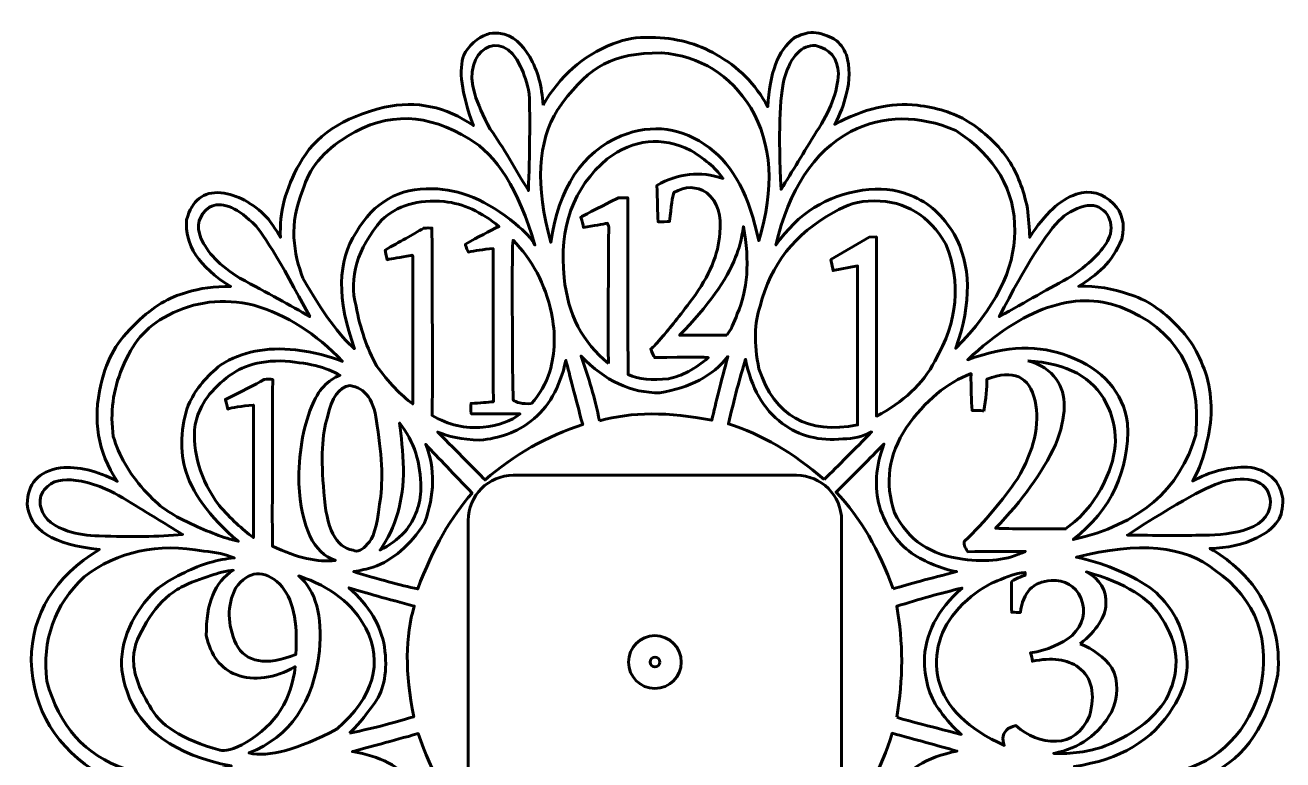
# Model space of a CAD drawing. Header units: millimetres. Extents: x -101 to 243, y -140 to 147.
# Drawn here: x -101.1 to 94.3, y 32.8 to 146.9 of the extents above; entities that cross this region are included whole.
import ezdxf

# ---------------------------------------------------------------- set-up
doc = ezdxf.new("R2010")
doc.units = ezdxf.units.MM
doc.linetypes.add('K5LT32768', pattern=[0])
doc.linetypes.add('K5LT_BASIC', pattern=[0])
doc.layers.add('layer 1', color=7, linetype='Continuous')

# ---------------------------------------------------------------- blocks, each defined once
blk = doc.blocks.new('U1')
at = {"layer": 'layer 1', "color": 5, "linetype": 'K5LT_BASIC', "lineweight": 60, "true_color": 0x0000ff}
for p, q in [((18.72, 76.98), (-25.28, 76.98)), ((-32.28, 69.98), (-32.28, 25.98)), ((25.72, 25.98), (25.72, 69.98)), ((-25.28, 18.98), (18.72, 18.98))]:
    blk.add_line(p, q, dxfattribs=at)
for radius in [4.1, 0.75]:
    blk.add_circle((-3.28, 47.98), radius, dxfattribs=at)
for centre, start, end in [((-25.28, 69.98), 90, 180), ((18.72, 69.98), 0, 90), ((-25.28, 25.98), 180, 270), ((18.72, 25.98), 270, 0)]:
    blk.add_arc(centre, 7, start, end, dxfattribs=at)

msp = doc.modelspace()

# ---------------------------------------------------------------- linework, layer by layer
at = {"layer": 'layer 1', "color": 5, "linetype": 'K5LT32768', "lineweight": 60, "true_color": 0x0000ff}
for points, knots in [([(-28.86, 130.73), (-26.84, 127.93), (-24.9, 124.45), (-22.94, 121.21), (-22.74, 126.85), (-22.66, 132.16), (-22.81, 136.25), (-23.16, 137.93), (-23.61, 139.34), (-24.14, 140.49), (-27.11, 146.89), (-33.4, 142.97), (-31.28, 136.21), (-30.8, 134.68), (-29.99, 132.85), (-28.86, 130.73)], [0, 0, 0, 0, 0.166667, 0.166667, 0.166667, 0.333333, 0.333333, 0.333333, 0.5, 0.5, 0.5, 0.666667, 0.666667, 0.666667, 1, 1, 1, 1]), ([(-81.8, -22.05), (-84.04, -22.44), (-86.06, -22.06), (-87.86, -20.94), (-89.8, -19.3), (-90.76, -17.59), (-90.75, -15.82), (-90.56, -13.28), (-89.46, -11.49), (-87.46, -10.43), (-85.64, -9.24), (-83.4, -8.84), (-80.74, -9.23), (-79, -9.41), (-77.12, -9.52), (-75.07, -9.58), (-79.17, -8.33), (-82.34, -6.35), (-84.59, -3.62), (-87.06, -1.3), (-88.74, 2.19), (-89.62, 6.83), (-89.81, 9.91), (-89.57, 12.8), (-88.9, 15.51), (-88.2, 17.4), (-87.43, 18.95), (-86.59, 20.14), (-87.89, 19.44), (-89.1, 18.91), (-90.21, 18.56), (-91.76, 18.08), (-94.11, 17.86), (-95.75, 18.01), (-97.33, 18.17), (-98.55, 18.79), (-99.43, 19.88), (-100.86, 21.86), (-101.13, 23.78), (-100.23, 25.64), (-99.42, 27.26), (-97.91, 28.49), (-95.69, 29.31), (-93.95, 30.07), (-91.86, 30.46), (-89.42, 30.49), (-96.3, 34.64), (-99.89, 40.54), (-100.19, 48.21), (-100.14, 55.45), (-96.61, 61.2), (-89.59, 65.47), (-96.73, 66.15), (-100.47, 68.5), (-100.81, 72.51), (-100.79, 75.66), (-99.07, 77.55), (-95.65, 78.16), (-92.91, 78.41), (-89.98, 77.71), (-86.83, 76.07), (-89.83, 80.58), (-90.67, 85.58), (-89.36, 91.06), (-88.31, 95.43), (-86.97, 97.63), (-83.76, 100.74), (-81.28, 103.15), (-78.72, 104.69), (-76.04, 105.38), (-73.96, 106.03), (-71.68, 106.35), (-69.19, 106.31), (-74.12, 109.35), (-76.41, 112.81), (-76.04, 116.68), (-75.23, 119.69), (-73.45, 121.09), (-70.7, 120.86), (-68.17, 120.57), (-65.8, 119.3), (-63.58, 117.04), (-62.96, 116.34), (-62.26, 115.31), (-61.46, 113.92), (-61.65, 117.77), (-60.66, 121.57), (-58.5, 125.31), (-56.2, 129.67), (-51.79, 132.61), (-45.29, 134.15), (-40.33, 135.21), (-35.74, 134.26), (-31.49, 131.3), (-33.34, 136.39), (-33.83, 140.03), (-32.96, 142.24), (-32.44, 143.54), (-30.72, 145.03), (-29.41, 145.46), (-28.82, 145.65), (-28.2, 145.71), (-27.56, 145.63), (-25.21, 145.36), (-23.87, 143.89), (-22.73, 141.95), (-21.52, 139.92), (-20.83, 137.43), (-20.64, 134.48)], [0, 0, 0, 0, 0.027027, 0.027027, 0.027027, 0.054054, 0.054054, 0.054054, 0.081081, 0.081081, 0.081081, 0.108108, 0.108108, 0.108108, 0.135135, 0.135135, 0.135135, 0.162162, 0.162162, 0.162162, 0.189189, 0.189189, 0.189189, 0.216216, 0.216216, 0.216216, 0.243243, 0.243243, 0.243243, 0.27027, 0.27027, 0.27027, 0.297297, 0.297297, 0.297297, 0.324324, 0.324324, 0.324324, 0.351351, 0.351351, 0.351351, 0.378378, 0.378378, 0.378378, 0.405405, 0.405405, 0.405405, 0.432432, 0.432432, 0.432432, 0.459459, 0.459459, 0.459459, 0.486486, 0.486486, 0.486486, 0.513514, 0.513514, 0.513514, 0.540541, 0.540541, 0.540541, 0.567568, 0.567568, 0.567568, 0.594595, 0.594595, 0.594595, 0.621622, 0.621622, 0.621622, 0.648649, 0.648649, 0.648649, 0.675676, 0.675676, 0.675676, 0.702703, 0.702703, 0.702703, 0.72973, 0.72973, 0.72973, 0.756757, 0.756757, 0.756757, 0.783784, 0.783784, 0.783784, 0.810811, 0.810811, 0.810811, 0.837838, 0.837838, 0.837838, 0.864865, 0.864865, 0.864865, 0.891892, 0.891892, 0.891892, 0.918919, 0.918919, 0.918919, 0.945946, 0.945946, 0.945946, 1, 1, 1, 1]), ([(-20.64, 134.48), (-18.12, 138.97), (-14.51, 142.13), (-9.82, 143.97), (-7.6, 144.84), (-6.31, 145), (-3.92, 144.98), (-0.04, 144.95), (3.35, 144.06), (6.24, 142.31), (9.67, 140.46), (12.34, 137.76), (14.26, 134.21), (14.51, 139.43), (15.87, 142.99), (18.35, 144.9), (18.92, 145.2), (19.46, 145.43), (20, 145.57), (21.34, 145.92), (22.22, 145.72), (23.49, 145.23), (24, 145.03), (24.48, 144.81), (24.74, 144.63), (25.43, 144.14), (26.01, 143.36), (26.47, 142.27), (27.05, 140.39), (27.04, 138.33), (26.45, 136.11), (26.09, 134.64), (25.5, 133.1), (24.67, 131.47), (29.12, 133.93), (33.38, 134.92), (37.44, 134.45), (40.46, 134.12), (43.1, 133.28), (45.35, 131.95), (47.54, 130.65), (50.35, 128.03), (51.73, 125.87), (53.01, 123.88), (53.97, 121.41), (54.61, 118.44), (54.78, 116.84), (54.9, 115.34), (54.96, 113.95), (57.3, 117.61), (59.71, 119.83), (62.17, 120.62), (64.41, 121.35), (66.33, 120.86), (67.96, 119.15), (69.36, 117.81), (69.79, 115.98), (69.25, 113.68), (68.48, 111.83), (67.54, 110.38), (66.45, 109.32), (65.23, 108.15), (63.94, 107.15), (62.58, 106.34), (65.31, 106.39), (67.88, 105.99), (70.28, 105.13), (73.03, 104.34), (75.63, 102.62), (78.06, 99.97), (79.92, 98.2), (81.39, 95.65), (82.47, 92.32), (83.38, 88.81), (83.36, 85.34), (82.43, 81.9), (82.04, 79.95), (81.33, 78.02), (80.29, 76.11), (82.99, 77.54), (85.64, 78.25), (88.23, 78.24), (89.77, 78.25), (91.07, 77.85), (92.15, 77.03), (93.25, 76.32), (93.95, 75.09), (94.26, 73.36), (94.28, 71.79), (94.04, 70.65), (93.55, 69.96), (92.66, 68.74), (91.56, 67.85), (90.25, 67.29), (88.09, 66.2), (85.66, 65.65), (82.95, 65.64), (85.89, 63.94), (88.34, 61.73), (90.3, 59.01), (92.84, 55.03), (93.91, 50.72), (93.5, 46.06), (92.01, 38.43), (88.51, 33.25), (83, 30.52), (89.22, 30.37), (92.84, 28.53), (93.86, 25), (94.15, 23.67), (94.15, 22.47), (93.85, 21.43), (93.16, 18.99), (91.74, 18.51), (89.45, 18.05), (88.03, 17.76), (86.78, 17.77), (85.67, 18.06), (83.82, 18.54), (81.97, 19.27), (80.12, 20.25), (82.98, 15.28), (83.85, 10.07), (82.75, 4.63), (81.3, 0.3), (79.17, -3.11), (76.34, -5.61), (74.32, -7.34), (71.57, -8.68), (68.11, -9.61), (72.25, -8.93), (75.48, -8.8), (77.81, -9.22), (79.75, -9.58), (82.32, -11.05), (83.43, -12.72), (84.19, -13.88), (84.45, -15.32), (84.2, -17.04), (83.99, -18.64), (83.08, -19.93), (81.48, -20.93), (79.96, -21.94), (77.96, -22.3), (75.5, -22), (79.09, -24.87), (80.95, -27.99), (81.06, -31.34), (80.64, -34.16), (79.59, -36.16), (77.9, -37.35), (75.9, -38.17), (74.1, -38.29), (72.52, -37.71), (70.94, -36.71), (69.88, -35.88), (69.31, -35.22), (70.52, -41.41), (70.82, -45.52), (70.2, -47.54), (69.87, -50.59), (68.58, -52.52), (66.35, -53.35), (63.64, -54.05), (61.42, -53.37), (59.72, -51.31), (60.23, -56.03), (60.2, -60.08), (59.63, -63.46), (58.71, -66.03), (56.99, -67.31), (54.47, -67.28), (52.13, -67.04), (50.55, -65.64), (49.75, -63.1), (48.92, -63.98), (48.16, -64.7), (47.45, -65.27), (45.59, -66.77), (44.84, -66.97), (42.59, -66.73), (42.17, -66.69), (41.77, -66.63), (41.41, -66.56), (39.79, -66.25), (38.18, -65.2), (36.94, -64.11), (36.34, -63.59), (35.75, -62.96), (35.15, -62.21), (37.47, -70.57), (38.61, -76.54), (38.57, -80.14), (38.73, -86.23), (37.37, -91.49), (34.47, -95.89), (33.59, -97.08), (32.63, -97.98), (31.57, -98.59), (29.68, -99.68), (28.03, -99.83), (26.12, -98.72), (25.46, -98.33), (24.91, -97.82), (24.46, -97.19), (23.44, -95.73), (23.53, -94.92), (23.89, -93.23), (24.17, -91.93), (24.64, -90.93), (25.3, -90.24), (23.09, -90.19), (21.39, -89.41), (20.18, -87.88), (18.16, -90.97), (15.16, -92.04), (11.17, -91.08), (13.75, -94.34), (14.49, -97.53), (13.41, -100.68), (12.58, -103.09), (11.9, -103.93), (9.47, -104.6), (6.08, -105.54), (2.98, -104.42), (0.18, -101.23), (0.89, -106), (3.03, -111.29), (6.59, -117.08), (8.65, -120.99), (9.03, -124.52), (7.74, -127.67)], [0, 0, 0, 0, 0.012821, 0.012821, 0.012821, 0.025641, 0.025641, 0.025641, 0.038462, 0.038462, 0.038462, 0.051282, 0.051282, 0.051282, 0.064103, 0.064103, 0.064103, 0.076923, 0.076923, 0.076923, 0.089744, 0.089744, 0.089744, 0.102564, 0.102564, 0.102564, 0.115385, 0.115385, 0.115385, 0.128205, 0.128205, 0.128205, 0.141026, 0.141026, 0.141026, 0.153846, 0.153846, 0.153846, 0.166667, 0.166667, 0.166667, 0.179487, 0.179487, 0.179487, 0.192308, 0.192308, 0.192308, 0.205128, 0.205128, 0.205128, 0.217949, 0.217949, 0.217949, 0.230769, 0.230769, 0.230769, 0.24359, 0.24359, 0.24359, 0.25641, 0.25641, 0.25641, 0.269231, 0.269231, 0.269231, 0.282051, 0.282051, 0.282051, 0.294872, 0.294872, 0.294872, 0.307692, 0.307692, 0.307692, 0.320513, 0.320513, 0.320513, 0.333333, 0.333333, 0.333333, 0.346154, 0.346154, 0.346154, 0.358974, 0.358974, 0.358974, 0.371795, 0.371795, 0.371795, 0.384615, 0.384615, 0.384615, 0.397436, 0.397436, 0.397436, 0.410256, 0.410256, 0.410256, 0.423077, 0.423077, 0.423077, 0.435897, 0.435897, 0.435897, 0.448718, 0.448718, 0.448718, 0.461538, 0.461538, 0.461538, 0.474359, 0.474359, 0.474359, 0.487179, 0.487179, 0.487179, 0.5, 0.5, 0.5, 0.512821, 0.512821, 0.512821, 0.525641, 0.525641, 0.525641, 0.538462, 0.538462, 0.538462, 0.551282, 0.551282, 0.551282, 0.564103, 0.564103, 0.564103, 0.576923, 0.576923, 0.576923, 0.589744, 0.589744, 0.589744, 0.602564, 0.602564, 0.602564, 0.615385, 0.615385, 0.615385, 0.628205, 0.628205, 0.628205, 0.641026, 0.641026, 0.641026, 0.653846, 0.653846, 0.653846, 0.666667, 0.666667, 0.666667, 0.679487, 0.679487, 0.679487, 0.692308, 0.692308, 0.692308, 0.705128, 0.705128, 0.705128, 0.717949, 0.717949, 0.717949, 0.730769, 0.730769, 0.730769, 0.74359, 0.74359, 0.74359, 0.75641, 0.75641, 0.75641, 0.769231, 0.769231, 0.769231, 0.782051, 0.782051, 0.782051, 0.794872, 0.794872, 0.794872, 0.807692, 0.807692, 0.807692, 0.820513, 0.820513, 0.820513, 0.833333, 0.833333, 0.833333, 0.846154, 0.846154, 0.846154, 0.858974, 0.858974, 0.858974, 0.871795, 0.871795, 0.871795, 0.884615, 0.884615, 0.884615, 0.897436, 0.897436, 0.897436, 0.910256, 0.910256, 0.910256, 0.923077, 0.923077, 0.923077, 0.935897, 0.935897, 0.935897, 0.948718, 0.948718, 0.948718, 0.961538, 0.961538, 0.961538, 0.974359, 0.974359, 0.974359, 1, 1, 1, 1]), ([(21.83, 130.37), (19.88, 127.16), (18.04, 124.16), (16.31, 121.38), (15.89, 129.95), (16.07, 135.73), (16.85, 138.73), (17.93, 142.17), (19.53, 143.83), (21.66, 143.72), (23.94, 143.24), (25.13, 141.78), (25.22, 139.36), (25.1, 136.54), (23.97, 133.54), (21.83, 130.37)], [0, 0, 0, 0, 0.166667, 0.166667, 0.166667, 0.333333, 0.333333, 0.333333, 0.5, 0.5, 0.5, 0.666667, 0.666667, 0.666667, 1, 1, 1, 1]), ([(-8.52, 129.7), (-14.58, 127.16), (-18.23, 121.64), (-19.47, 113.14), (-21.87, 121.98), (-21.51, 128.85), (-18.4, 133.74), (-18.17, 134.1), (-17.93, 134.45), (-17.67, 134.79), (-13.2, 140.66), (-10.03, 142.48), (-2.29, 142.61), (3.83, 142.05), (8.46, 139.2), (11.6, 134.06), (14.94, 128.44), (15.35, 121.56), (12.84, 113.41), (11.46, 120.27), (8.91, 125.08), (5.19, 127.83), (0.97, 131.01), (-3.6, 131.63), (-8.52, 129.7)], [0, 0, 0, 0, 0.111111, 0.111111, 0.111111, 0.222222, 0.222222, 0.222222, 0.333333, 0.333333, 0.333333, 0.444444, 0.444444, 0.444444, 0.555556, 0.555556, 0.555556, 0.666667, 0.666667, 0.666667, 0.777778, 0.777778, 0.777778, 1, 1, 1, 1]), ([(-57.97, 107.59), (-54.92, 102.27), (-52.25, 98.62), (-49.96, 96.64), (-52.72, 104.29), (-52.63, 110.31), (-49.69, 114.71), (-46.97, 119.4), (-43.03, 121.66), (-37.85, 121.48), (-33.64, 121.47), (-29.34, 119.66), (-24.94, 116.05), (-23.48, 114.82), (-22.48, 113.73), (-21.92, 112.75), (-24.5, 121.35), (-27.91, 126.84), (-32.15, 129.22), (-38.55, 133.15), (-44.72, 133.56), (-51.06, 129.64), (-54.79, 127.34), (-57.09, 124.56), (-57.97, 121.3), (-60.25, 116.07), (-59.4, 111.34), (-57.97, 107.59)], [0, 0, 0, 0, 0.1, 0.1, 0.1, 0.2, 0.2, 0.2, 0.3, 0.3, 0.3, 0.4, 0.4, 0.4, 0.5, 0.5, 0.5, 0.6, 0.6, 0.6, 0.7, 0.7, 0.7, 0.8, 0.8, 0.8, 1, 1, 1, 1]), ([(28.97, 121.25), (23.45, 120.49), (18.96, 117.65), (15.51, 112.74), (17.51, 121.36), (21.4, 127.24), (27.17, 130.37), (32.25, 132.92), (37.68, 132.98), (43.46, 130.54), (49.65, 126.48), (52.71, 121.25), (52.63, 114.88), (52.61, 108.92), (49.56, 102.87), (43.46, 96.72), (45.96, 103.79), (45.87, 109.7), (43.2, 114.43), (41.53, 117.31), (39.29, 119.32), (36.48, 120.45), (33.88, 121.5), (31.7, 121.63), (28.97, 121.25)], [0, 0, 0, 0, 0.111111, 0.111111, 0.111111, 0.222222, 0.222222, 0.222222, 0.333333, 0.333333, 0.333333, 0.444444, 0.444444, 0.444444, 0.555556, 0.555556, 0.555556, 0.666667, 0.666667, 0.666667, 0.777778, 0.777778, 0.777778, 1, 1, 1, 1]), ([(-10.48, 94.37), (-14.53, 97.58), (-16.83, 102.02), (-17.38, 107.68), (-18.22, 115.48), (-15.99, 121.62), (-10.7, 126.11), (-6.56, 129.21), (-2.23, 129.66), (2.29, 127.44), (4.77, 125.89), (6.43, 124.44), (7.28, 123.08), (3.76, 124.26), (0.35, 123.9), (-2.96, 122.01), (-2.91, 119.76), (-2.85, 117.87), (-2.78, 116.36), (-2.1, 116.34), (-1.5, 116.36), (-1, 116.4), (-0.77, 118.79), (-0.55, 120.29), (-0.33, 120.9), (1.46, 121.92), (3.16, 121.91), (4.79, 120.85), (6.46, 119.42), (7.13, 117.33), (6.79, 114.58), (6.61, 111.35), (5.19, 107.94), (2.52, 104.34), (0.51, 101.67), (-1.02, 99.75), (-2.07, 98.6), (-2.91, 97.51), (-3.54, 96.85), (-3.94, 96.6), (-3.68, 96), (-3.47, 95.55), (-3.31, 95.26), (2, 95.36), (4.78, 95.36), (5.01, 95.26), (2.95, 93.48), (0.89, 92.38), (-1.18, 91.97), (-3.71, 91.7), (-5.8, 91.92), (-7.45, 92.64), (-7.49, 105.78), (-7.51, 114.93), (-7.5, 120.1), (-8.3, 120.1), (-8.77, 120.1), (-8.92, 120.1), (-12.64, 118.22), (-14.6, 117.21), (-14.8, 117.07), (-14.55, 116.43), (-14.41, 115.89), (-14.4, 115.47), (-12.71, 115.76), (-11.46, 115.98), (-10.66, 116.14), (-10.53, 115.79), (-10.46, 115.62), (-10.46, 115.62), (-10.56, 102.73), (-10.57, 95.65), (-10.48, 94.37)], [0, 0, 0, 0, 0.04, 0.04, 0.04, 0.08, 0.08, 0.08, 0.12, 0.12, 0.12, 0.16, 0.16, 0.16, 0.2, 0.2, 0.2, 0.24, 0.24, 0.24, 0.28, 0.28, 0.28, 0.32, 0.32, 0.32, 0.36, 0.36, 0.36, 0.4, 0.4, 0.4, 0.44, 0.44, 0.44, 0.48, 0.48, 0.48, 0.52, 0.52, 0.52, 0.56, 0.56, 0.56, 0.6, 0.6, 0.6, 0.64, 0.64, 0.64, 0.68, 0.68, 0.68, 0.72, 0.72, 0.72, 0.76, 0.76, 0.76, 0.8, 0.8, 0.8, 0.84, 0.84, 0.84, 0.88, 0.88, 0.88, 0.92, 0.92, 0.92, 1, 1, 1, 1]), ([(-67.76, 107.59), (-63.47, 105.3), (-59.85, 103.31), (-56.9, 101.63), (-61.61, 110.42), (-64.58, 115.29), (-65.8, 116.23), (-68.48, 118.75), (-70.71, 119.55), (-72.48, 118.63), (-74.17, 117.38), (-74.62, 115.78), (-73.81, 113.82), (-72.89, 111.63), (-70.88, 109.55), (-67.76, 107.59)], [0, 0, 0, 0, 0.166667, 0.166667, 0.166667, 0.333333, 0.333333, 0.333333, 0.5, 0.5, 0.5, 0.666667, 0.666667, 0.666667, 1, 1, 1, 1]), ([(-46.52, 93.98), (-44.65, 91.4), (-42.78, 89.43), (-40.91, 88.07), (-40.91, 98.03), (-40.91, 105.6), (-40.91, 110.76), (-40.87, 111.1), (-40.98, 111.22), (-41.22, 111.12), (-42.91, 110.83), (-44.13, 110.61), (-44.87, 110.47), (-45.06, 111.14), (-45.16, 111.63), (-45.18, 111.97), (-42.94, 113.24), (-40.95, 114.38), (-39.19, 115.37), (-38.71, 115.4), (-38.28, 115.4), (-37.93, 115.37), (-37.83, 98.47), (-37.83, 88.78), (-37.9, 86.28), (-35.36, 84.78), (-32.72, 84.17), (-29.98, 84.46), (-27.53, 84.72), (-25.62, 85.41), (-24.24, 86.51), (-28.75, 86.54), (-31.27, 86.56), (-31.81, 86.55), (-31.91, 87.23), (-31.92, 87.77), (-31.85, 88.15), (-30.43, 88.22), (-29.27, 88.31), (-28.38, 88.42), (-28.42, 102.01), (-28.43, 109.93), (-28.42, 112.19), (-29.97, 112.05), (-31.25, 111.87), (-32.25, 111.65), (-32.61, 112.35), (-32.75, 112.77), (-32.7, 112.9), (-30.74, 114), (-29.01, 114.9), (-27.51, 115.62), (-30.23, 117.89), (-33.06, 119.18), (-36.01, 119.49), (-40.11, 119.86), (-43.35, 118.89), (-45.76, 116.59), (-49.55, 112.15), (-50.87, 107.7), (-49.72, 103.24), (-49.08, 99.77), (-48.01, 96.69), (-46.52, 93.98)], [0, 0, 0, 0, 0.045455, 0.045455, 0.045455, 0.090909, 0.090909, 0.090909, 0.136364, 0.136364, 0.136364, 0.181818, 0.181818, 0.181818, 0.227273, 0.227273, 0.227273, 0.272727, 0.272727, 0.272727, 0.318182, 0.318182, 0.318182, 0.363636, 0.363636, 0.363636, 0.409091, 0.409091, 0.409091, 0.454545, 0.454545, 0.454545, 0.5, 0.5, 0.5, 0.545455, 0.545455, 0.545455, 0.590909, 0.590909, 0.590909, 0.636364, 0.636364, 0.636364, 0.681818, 0.681818, 0.681818, 0.727273, 0.727273, 0.727273, 0.772727, 0.772727, 0.772727, 0.818182, 0.818182, 0.818182, 0.863636, 0.863636, 0.863636, 0.909091, 0.909091, 0.909091, 1, 1, 1, 1]), ([(12.88, 93.53), (12.09, 97.46), (12.15, 100.71), (13.06, 103.27), (14.69, 109.7), (18.49, 114.54), (24.47, 117.79), (26.86, 119.09), (28.06, 119.59), (30.82, 119.59), (35.65, 119.59), (39.34, 117.36), (41.9, 112.89), (44.34, 106.95), (43.77, 100.9), (40.21, 94.73), (38.36, 91.17), (35.33, 88.32), (31.13, 86.18), (31.13, 86.18), (31.13, 114), (31.13, 114), (30.02, 113.96), (30.02, 113.96), (24.06, 110.48), (24.06, 110.48), (24.41, 108.79), (24.41, 108.79), (28.2, 109.5), (28.2, 109.5), (28.2, 84.8), (28.2, 84.8), (20.43, 83.28), (15.33, 86.19), (12.88, 93.53)], [0, 0, 0, 0, 0.071429, 0.071429, 0.071429, 0.142857, 0.142857, 0.142857, 0.214286, 0.214286, 0.214286, 0.285714, 0.285714, 0.285714, 0.357143, 0.357143, 0.357143, 0.428571, 0.428571, 0.428571, 0.5, 0.5, 0.571429, 0.571429, 0.642857, 0.642857, 0.714286, 0.714286, 0.785714, 0.785714, 0.857143, 0.857143, 0.857143, 1, 1, 1, 1]), ([(61.45, 107.93), (58.06, 106.04), (54.32, 103.93), (50.23, 101.61), (54.36, 109.65), (57.59, 114.75), (59.92, 116.93), (60.89, 117.83), (62.64, 118.69), (63.93, 118.87), (66.55, 119.24), (68.27, 116.41), (67.36, 114.05), (66.64, 112.18), (64.67, 110.14), (61.45, 107.93)], [0, 0, 0, 0, 0.166667, 0.166667, 0.166667, 0.333333, 0.333333, 0.333333, 0.5, 0.5, 0.5, 0.666667, 0.666667, 0.666667, 1, 1, 1, 1]), ([(7.9, 98.73), (3.95, 98.73), (1.51, 98.73), (0.56, 98.73), (4.99, 103.3), (7.88, 107.34), (9.24, 110.84), (9.79, 112.09), (10.2, 113.67), (10.48, 115.6), (11.47, 110.19), (11.14, 105.68), (9.5, 102.07), (9.03, 100.63), (8.49, 99.52), (7.9, 98.73)], [0, 0, 0, 0, 0.166667, 0.166667, 0.166667, 0.333333, 0.333333, 0.333333, 0.5, 0.5, 0.5, 0.666667, 0.666667, 0.666667, 1, 1, 1, 1]), ([(-22.48, 88.11), (-23.9, 88.05), (-24.85, 88.25), (-25.33, 88.73), (-25.49, 103.69), (-25.49, 111.94), (-25.33, 113.48), (-22.34, 110.51), (-20.35, 106.75), (-19.37, 102.17), (-18.68, 99.02), (-18.77, 95.99), (-19.63, 93.09), (-20.22, 91.21), (-21.17, 89.55), (-22.48, 88.11)], [0, 0, 0, 0, 0.166667, 0.166667, 0.166667, 0.333333, 0.333333, 0.333333, 0.5, 0.5, 0.5, 0.666667, 0.666667, 0.666667, 1, 1, 1, 1]), ([(61, 95.47), (56.54, 97.3), (51.32, 97.12), (45.33, 94.94), (53.97, 103), (61.86, 105.73), (69.01, 103.13), (77.7, 99.77), (81.62, 93.15), (80.76, 83.28), (78.31, 74.76), (71.96, 69.33), (61.71, 66.99), (67.64, 71.68), (70.45, 77.7), (70.17, 85.06), (69.41, 89.95), (66.36, 93.42), (61, 95.47)], [0, 0, 0, 0, 0.142857, 0.142857, 0.142857, 0.285714, 0.285714, 0.285714, 0.428571, 0.428571, 0.428571, 0.571429, 0.571429, 0.571429, 0.714286, 0.714286, 0.714286, 1, 1, 1, 1]), ([(-75.35, 69.45), (-72.7, 68.19), (-70.26, 67.28), (-68.03, 66.73), (-72.54, 70.57), (-75.31, 74.38), (-76.34, 78.17), (-77.14, 81.14), (-76.87, 85.58), (-75.54, 88.37), (-74.57, 90.42), (-72.95, 92.35), (-70.7, 94.15), (-67.46, 96.18), (-63.6, 96.95), (-59.13, 96.46), (-56.24, 96.08), (-53.81, 95.49), (-51.83, 94.68), (-55.89, 98.98), (-60.49, 101.89), (-65.62, 103.41), (-70.4, 104.51), (-74.81, 104), (-78.85, 101.87), (-82.64, 99.88), (-84.37, 97.56), (-86.05, 93.62), (-87.49, 90.22), (-87.95, 86.69), (-87.43, 83.02), (-86.59, 80.11), (-85, 77.35), (-82.67, 74.74), (-80.18, 71.96), (-78.66, 71.04), (-75.35, 69.45)], [0, 0, 0, 0, 0.076923, 0.076923, 0.076923, 0.153846, 0.153846, 0.153846, 0.230769, 0.230769, 0.230769, 0.307692, 0.307692, 0.307692, 0.384615, 0.384615, 0.384615, 0.461538, 0.461538, 0.461538, 0.538462, 0.538462, 0.538462, 0.615385, 0.615385, 0.615385, 0.692308, 0.692308, 0.692308, 0.769231, 0.769231, 0.769231, 0.846154, 0.846154, 0.846154, 1, 1, 1, 1]), ([(-71, 72.31), (-69.19, 70.25), (-67.41, 68.59), (-65.66, 67.32), (-65.66, 79.02), (-65.66, 85.87), (-65.66, 87.89), (-67.6, 87.72), (-68.93, 87.51), (-69.66, 87.26), (-69.8, 87.92), (-69.92, 88.42), (-70.02, 88.78), (-67.48, 89.99), (-65.47, 91.01), (-64.01, 91.85), (-63.47, 91.97), (-63.03, 91.97), (-62.67, 91.85), (-62.72, 81.97), (-62.73, 73.35), (-62.72, 65.99), (-58.89, 64.16), (-55.63, 63.42), (-52.93, 63.76), (-56.32, 64.88), (-58.21, 68.86), (-58.62, 75.69), (-58.64, 80.27), (-57.99, 84.24), (-56.66, 87.62), (-55.58, 90.21), (-54.09, 91.84), (-52.21, 92.52), (-54.25, 93.77), (-57.33, 94.52), (-61.47, 94.74), (-63.56, 94.74), (-65.37, 94.44), (-66.91, 93.85), (-69.45, 92.86), (-72.45, 90.14), (-73.68, 87.73), (-74.12, 86.86), (-74.47, 85.9), (-74.73, 84.86), (-75.18, 80.54), (-73.93, 76.36), (-71, 72.31)], [0, 0, 0, 0, 0.058824, 0.058824, 0.058824, 0.117647, 0.117647, 0.117647, 0.176471, 0.176471, 0.176471, 0.235294, 0.235294, 0.235294, 0.294118, 0.294118, 0.294118, 0.352941, 0.352941, 0.352941, 0.411765, 0.411765, 0.411765, 0.470588, 0.470588, 0.470588, 0.529412, 0.529412, 0.529412, 0.588235, 0.588235, 0.588235, 0.647059, 0.647059, 0.647059, 0.705882, 0.705882, 0.705882, 0.764706, 0.764706, 0.764706, 0.823529, 0.823529, 0.823529, 0.882353, 0.882353, 0.882353, 1, 1, 1, 1]), ([(-30.52, 82.45), (-33.29, 82.58), (-35.46, 83), (-37.02, 83.7), (-33.78, 80.44), (-31.33, 77.96), (-29.68, 76.26), (-25.1, 80.23), (-20.04, 83.09), (-14.5, 84.85), (-15.66, 89.24), (-16.53, 92.57), (-17.12, 94.82), (-18.04, 90.59), (-19.85, 87.45), (-22.55, 85.39), (-24.72, 83.68), (-27.37, 82.71), (-30.52, 82.45)], [0, 0, 0, 0, 0.142857, 0.142857, 0.142857, 0.285714, 0.285714, 0.285714, 0.428571, 0.428571, 0.428571, 0.571429, 0.571429, 0.571429, 0.714286, 0.714286, 0.714286, 1, 1, 1, 1]), ([(-11.89, 85.44), (-12.6, 88.85), (-13.55, 92.21), (-14.74, 95.5), (-11.03, 91.65), (-6.96, 89.75), (-2.54, 89.8), (2.17, 90.55), (5.7, 92.42), (8.05, 95.41), (7.01, 91.56), (6.18, 88.27), (5.56, 85.53), (-1.1, 86.87), (-6.92, 86.84), (-11.89, 85.44)], [0, 0, 0, 0, 0.166667, 0.166667, 0.166667, 0.333333, 0.333333, 0.333333, 0.5, 0.5, 0.5, 0.666667, 0.666667, 0.666667, 1, 1, 1, 1]), ([(23, 76.33), (18.25, 80.47), (13.3, 83.35), (8.13, 84.97), (9.03, 88.78), (9.92, 92.13), (10.8, 95.02), (11.66, 90.58), (13.56, 87.26), (16.5, 85.05), (19.13, 83.08), (22.27, 82.27), (25.94, 82.65), (27.52, 82.65), (29.01, 83), (30.39, 83.72), (27.73, 81), (25.27, 78.54), (23, 76.33)], [0, 0, 0, 0, 0.142857, 0.142857, 0.142857, 0.285714, 0.285714, 0.285714, 0.428571, 0.428571, 0.428571, 0.571429, 0.571429, 0.571429, 0.714286, 0.714286, 0.714286, 1, 1, 1, 1]), ([(54.64, 94.75), (56.64, 94.26), (58.13, 93.3), (59.09, 91.86), (60.77, 89.6), (60.72, 86.22), (58.96, 81.7), (56.9, 77.4), (53.8, 73.08), (49.66, 68.76), (52.09, 68.66), (55.71, 68.63), (60.52, 68.67), (63.09, 70.48), (65.11, 72.92), (66.57, 75.97), (68.73, 80.36), (68.82, 84.42), (66.84, 88.16), (64.85, 92.19), (60.79, 94.39), (54.64, 94.75)], [0, 0, 0, 0, 0.125, 0.125, 0.125, 0.25, 0.25, 0.25, 0.375, 0.375, 0.375, 0.5, 0.5, 0.5, 0.625, 0.625, 0.625, 0.75, 0.75, 0.75, 1, 1, 1, 1]), ([(47.83, 86.96), (48.13, 88.86), (48.29, 90.51), (48.31, 91.92), (52.4, 93.5), (54.89, 92.37), (55.79, 88.54), (56.57, 84.89), (55.65, 80.85), (53.03, 76.44), (50.76, 73.1), (48.03, 69.86), (44.84, 66.73), (44.63, 66.42), (44.8, 65.88), (45.34, 65.12), (48.23, 65.15), (51.21, 65.16), (54.27, 65.17), (51.56, 63.83), (48.34, 63.43), (44.58, 63.97), (39.59, 64.55), (36.05, 66.94), (33.95, 71.16), (32.4, 75.79), (33.01, 80.19), (35.77, 84.38), (38.74, 88.57), (42.1, 91.38), (45.83, 92.79), (45.82, 90.51), (45.88, 88.59), (46.01, 87.05), (47.11, 87.06), (47.72, 87.03), (47.83, 86.96)], [0, 0, 0, 0, 0.076923, 0.076923, 0.076923, 0.153846, 0.153846, 0.153846, 0.230769, 0.230769, 0.230769, 0.307692, 0.307692, 0.307692, 0.384615, 0.384615, 0.384615, 0.461538, 0.461538, 0.461538, 0.538462, 0.538462, 0.538462, 0.615385, 0.615385, 0.615385, 0.692308, 0.692308, 0.692308, 0.769231, 0.769231, 0.769231, 0.846154, 0.846154, 0.846154, 1, 1, 1, 1]), ([(-47.94, 66.35), (-48.74, 65.33), (-49.48, 65.01), (-50.17, 65.37), (-52.84, 65.73), (-54.35, 68.73), (-54.71, 74.36), (-55.2, 79.55), (-55.02, 83.44), (-54.17, 86.02), (-53.52, 89.06), (-52.36, 90.69), (-50.7, 90.91), (-48.25, 90.65), (-46.83, 88.57), (-46.43, 84.68), (-45.62, 79.64), (-45.5, 75.58), (-46.07, 72.49), (-46.46, 69.03), (-47.09, 66.98), (-47.94, 66.35)], [0, 0, 0, 0, 0.125, 0.125, 0.125, 0.25, 0.25, 0.25, 0.375, 0.375, 0.375, 0.5, 0.5, 0.5, 0.625, 0.625, 0.625, 0.75, 0.75, 0.75, 1, 1, 1, 1]), ([(-42.15, 68.21), (-43.25, 67.03), (-44.53, 66.08), (-45.98, 65.37), (-43.54, 68.85), (-42.32, 73.06), (-42.33, 78.01), (-42.46, 80.68), (-42.66, 83.06), (-42.96, 85.13), (-40.7, 82.24), (-39.6, 78.86), (-39.66, 74.98), (-39.67, 72.46), (-40.5, 70.2), (-42.15, 68.21)], [0, 0, 0, 0, 0.166667, 0.166667, 0.166667, 0.333333, 0.333333, 0.333333, 0.5, 0.5, 0.5, 0.666667, 0.666667, 0.666667, 1, 1, 1, 1]), ([(-47.08, 62.73), (-47.99, 62.45), (-49, 62.21), (-50.1, 62.02), (-46.21, 60.82), (-42.88, 59.93), (-40.13, 59.35), (-37.74, 65.67), (-34.92, 70.63), (-31.68, 74.22), (-34.48, 77.12), (-36.88, 79.64), (-38.89, 81.78), (-37.41, 78.04), (-37.47, 73.98), (-39.07, 69.59), (-41.29, 66.09), (-43.96, 63.81), (-47.08, 62.73)], [0, 0, 0, 0, 0.142857, 0.142857, 0.142857, 0.285714, 0.285714, 0.285714, 0.428571, 0.428571, 0.428571, 0.571429, 0.571429, 0.571429, 0.714286, 0.714286, 0.714286, 1, 1, 1, 1]), ([(33.73, 59.35), (31.64, 65.3), (28.69, 70.32), (24.87, 74.39), (27.67, 77.14), (30.15, 79.62), (32.3, 81.83), (31.02, 78.26), (30.78, 75.05), (31.59, 72.17), (32.63, 68.99), (34.29, 66.57), (36.57, 64.91), (38.85, 63.44), (41.2, 62.47), (43.61, 62.02), (39.41, 60.96), (36.12, 60.07), (33.73, 59.35)], [0, 0, 0, 0, 0.142857, 0.142857, 0.142857, 0.285714, 0.285714, 0.285714, 0.428571, 0.428571, 0.428571, 0.571429, 0.571429, 0.571429, 0.714286, 0.714286, 0.714286, 1, 1, 1, 1]), ([(-89.61, 67.58), (-84.74, 67.38), (-80.43, 67.45), (-76.66, 67.8), (-79.74, 69.69), (-82.14, 71.15), (-83.84, 72.19), (-85.89, 73.45), (-87.26, 74.37), (-89.51, 75.22), (-90.87, 75.73), (-92.13, 76.05), (-93.27, 76.19), (-95.14, 76.42), (-96.89, 76.3), (-98.15, 74.74), (-98.79, 73.96), (-98.96, 73.06), (-98.69, 72.02), (-98.13, 69.89), (-96.47, 69.01), (-94.48, 68.33), (-93.04, 67.83), (-91.41, 67.58), (-89.61, 67.58)], [0, 0, 0, 0, 0.111111, 0.111111, 0.111111, 0.222222, 0.222222, 0.222222, 0.333333, 0.333333, 0.333333, 0.444444, 0.444444, 0.444444, 0.555556, 0.555556, 0.555556, 0.666667, 0.666667, 0.666667, 0.777778, 0.777778, 0.777778, 1, 1, 1, 1]), ([(81.36, 67.67), (78.21, 67.63), (74.46, 67.64), (70.12, 67.7), (77.91, 72.77), (82.99, 75.56), (85.39, 76.07), (89.75, 76.98), (92.08, 75.9), (92.38, 72.82), (92.12, 67.94), (84.99, 67.72), (81.36, 67.67)], [0, 0, 0, 0, 0.2, 0.2, 0.2, 0.4, 0.4, 0.4, 0.6, 0.6, 0.6, 1, 1, 1, 1]), ([(-82.99, 56.68), (-86.18, 52.27), (-86.95, 47.84), (-85.3, 43.41), (-83.33, 37.43), (-77.93, 33.58), (-69.1, 31.84), (-75.32, 30.22), (-80.81, 30.07), (-85.56, 31.39), (-91.8, 33.5), (-95.87, 38.04), (-97.76, 45.01), (-98.52, 51.43), (-96.59, 56.83), (-91.97, 61.21), (-86.77, 65.18), (-80.56, 66.52), (-73.37, 65.22), (-71.5, 65.04), (-69.93, 64.68), (-68.65, 64.15), (-71.15, 63.94), (-73.71, 63.19), (-76.34, 61.9), (-79.31, 60.44), (-81.06, 59.36), (-82.99, 56.68)], [0, 0, 0, 0, 0.1, 0.1, 0.1, 0.2, 0.2, 0.2, 0.3, 0.3, 0.3, 0.4, 0.4, 0.4, 0.5, 0.5, 0.5, 0.6, 0.6, 0.6, 0.7, 0.7, 0.7, 0.8, 0.8, 0.8, 1, 1, 1, 1]), ([(73.64, 59.56), (70.05, 61.87), (66.24, 63.44), (62.2, 64.27), (71.88, 66.73), (79.06, 66.06), (83.74, 62.27), (90.23, 57.69), (92.53, 51.36), (90.64, 43.27), (88.19, 36.1), (83.47, 31.91), (76.49, 30.71), (71.29, 30.22), (66.43, 30.58), (61.89, 31.78), (68.98, 32.79), (74.09, 35.83), (77.21, 40.9), (79.41, 44.49), (79.93, 47.31), (78.92, 51.46), (78.16, 54.65), (76.39, 57.35), (73.64, 59.56)], [0, 0, 0, 0, 0.111111, 0.111111, 0.111111, 0.222222, 0.222222, 0.222222, 0.333333, 0.333333, 0.333333, 0.444444, 0.444444, 0.444444, 0.555556, 0.555556, 0.555556, 0.666667, 0.666667, 0.666667, 0.777778, 0.777778, 0.777778, 1, 1, 1, 1]), ([(-68.35, 46.03), (-65.5, 45), (-62.44, 45.42), (-59.18, 47.27), (-59.68, 42.2), (-62.2, 38.28), (-66.75, 35.52), (-68.77, 34.4), (-70.14, 34.07), (-70.84, 34.28), (-76.72, 35.92), (-80.37, 38.24), (-81.79, 41.22), (-83.49, 43.88), (-84.32, 46.33), (-84.29, 48.56), (-84.25, 50.77), (-83.32, 52.34), (-82.27, 54.17), (-81.13, 56.15), (-79.73, 57.71), (-78.09, 58.86), (-77.7, 59.13), (-77.3, 59.37), (-76.89, 59.59), (-75.44, 60.38), (-73.86, 60.89), (-72.28, 61.41), (-71.64, 61.62), (-71.08, 61.8), (-70.59, 61.93), (-69.82, 62.14), (-69.22, 62.24), (-68.79, 62.23), (-71.65, 60.47), (-73.05, 57.09), (-72.98, 52.08), (-72.3, 48.99), (-70.75, 46.97), (-68.35, 46.03)], [0, 0, 0, 0, 0.071429, 0.071429, 0.071429, 0.142857, 0.142857, 0.142857, 0.214286, 0.214286, 0.214286, 0.285714, 0.285714, 0.285714, 0.357143, 0.357143, 0.357143, 0.428571, 0.428571, 0.428571, 0.5, 0.5, 0.5, 0.571429, 0.571429, 0.571429, 0.642857, 0.642857, 0.642857, 0.714286, 0.714286, 0.714286, 0.785714, 0.785714, 0.785714, 0.857143, 0.857143, 0.857143, 1, 1, 1, 1]), ([(-61.58, 60.09), (-59.53, 57.94), (-58.7, 54.29), (-59.09, 49.14), (-63.74, 47.35), (-66.82, 47.89), (-68.35, 50.75), (-69.74, 53.83), (-69.77, 56.74), (-68.44, 59.47), (-66.35, 62.23), (-64.07, 62.43), (-61.58, 60.09)], [0, 0, 0, 0, 0.2, 0.2, 0.2, 0.4, 0.4, 0.4, 0.6, 0.6, 0.6, 1, 1, 1, 1]), ([(-52.66, 37.59), (-58.74, 34.4), (-63.31, 33.16), (-66.37, 33.86), (-59.95, 36.4), (-56.3, 41.68), (-55.42, 49.7), (-54.89, 55.19), (-55.96, 59.08), (-58.62, 61.36), (-53.62, 59.66), (-50.15, 56.96), (-48.21, 53.26), (-45.48, 47.81), (-46.96, 42.59), (-52.66, 37.59)], [0, 0, 0, 0, 0.166667, 0.166667, 0.166667, 0.333333, 0.333333, 0.333333, 0.5, 0.5, 0.5, 0.666667, 0.666667, 0.666667, 1, 1, 1, 1]), ([(52.14, 60.47), (52.09, 58.59), (52.09, 57.01), (52.15, 55.72), (52.71, 55.7), (53.17, 55.69), (53.51, 55.69), (53.9, 58.84), (55.48, 60.49), (58.27, 60.64), (60.45, 60.74), (62, 59.85), (62.92, 57.96), (63.76, 55.74), (63.3, 53.79), (61.54, 52.13), (59.9, 50.77), (57.74, 49.85), (55.07, 49.4), (55.24, 48.97), (55.33, 48.54), (55.36, 48.11), (58.4, 48.73), (60.79, 48.42), (62.54, 47.15), (64.64, 45.55), (65.21, 43.02), (64.23, 39.58), (63.07, 37.06), (61.35, 35.75), (59.07, 35.67), (56.72, 35.64), (54.63, 36.46), (52.8, 38.11), (51.52, 37.85), (50.85, 37.18), (50.79, 36.11), (50.85, 35.54), (50.92, 35.18), (51.02, 35.04), (45.33, 37.55), (41.92, 40.92), (40.78, 45.15), (39.91, 49.39), (40.97, 53.13), (43.94, 56.36), (45.64, 58.12), (47.34, 59.41), (49.01, 60.22), (49.92, 60.65), (52.12, 61.5), (53.09, 61.72), (53.46, 61.81), (53.84, 61.86), (54.23, 61.89), (54.27, 61.68), (54.25, 61.53), (54.18, 61.44), (53.1, 61.08), (52.42, 60.75), (52.14, 60.47)], [0, 0, 0, 0, 0.047619, 0.047619, 0.047619, 0.095238, 0.095238, 0.095238, 0.142857, 0.142857, 0.142857, 0.190476, 0.190476, 0.190476, 0.238095, 0.238095, 0.238095, 0.285714, 0.285714, 0.285714, 0.333333, 0.333333, 0.333333, 0.380952, 0.380952, 0.380952, 0.428571, 0.428571, 0.428571, 0.47619, 0.47619, 0.47619, 0.52381, 0.52381, 0.52381, 0.571429, 0.571429, 0.571429, 0.619048, 0.619048, 0.619048, 0.666667, 0.666667, 0.666667, 0.714286, 0.714286, 0.714286, 0.761905, 0.761905, 0.761905, 0.809524, 0.809524, 0.809524, 0.857143, 0.857143, 0.857143, 0.904762, 0.904762, 0.904762, 1, 1, 1, 1]), ([(66.79, 56.98), (66.91, 59.16), (65.9, 60.83), (63.77, 61.97), (69.82, 60.26), (73.72, 57.85), (75.47, 54.76), (78.05, 50.9), (78.38, 46.92), (76.45, 42.83), (74.83, 39.63), (71.59, 37), (66.7, 34.95), (64.04, 34.04), (61.37, 33.66), (58.69, 33.8), (62.72, 34.59), (65.7, 36.73), (67.64, 40.21), (68.74, 42.64), (68.77, 44.94), (67.73, 47.1), (66.48, 48.76), (64.83, 49.99), (62.79, 50.8)], [0, 0, 0, 0, 0.111111, 0.111111, 0.111111, 0.222222, 0.222222, 0.222222, 0.333333, 0.333333, 0.333333, 0.444444, 0.444444, 0.444444, 0.555556, 0.555556, 0.555556, 0.666667, 0.666667, 0.666667, 0.777778, 0.777778, 0.777778, 1, 1, 1, 1]), ([(-50.73, 36.92), (-46.49, 37.85), (-43.17, 38.71), (-40.76, 39.5), (-42.11, 46.28), (-42.08, 52.01), (-40.67, 56.68), (-44.83, 57.77), (-48.22, 58.72), (-50.82, 59.53), (-47.67, 56.69), (-45.83, 53.64), (-45.3, 50.36), (-44.8, 46.62), (-45.3, 43.71), (-46.81, 41.64), (-48.47, 39.39), (-49.77, 37.81), (-50.73, 36.92)], [0, 0, 0, 0, 0.142857, 0.142857, 0.142857, 0.285714, 0.285714, 0.285714, 0.428571, 0.428571, 0.428571, 0.571429, 0.571429, 0.571429, 0.714286, 0.714286, 0.714286, 1, 1, 1, 1]), ([(34.3, 39.41), (35.31, 45.35), (35.31, 51.09), (34.3, 56.64), (37.76, 57.73), (41.14, 58.68), (44.45, 59.48), (40.56, 56.07), (38.6, 52.24), (38.58, 48), (38.7, 44.83), (39.53, 42.28), (41.07, 40.35), (42, 39), (43.08, 37.8), (44.32, 36.74), (38.85, 38.13), (35.51, 39.02), (34.3, 39.41)], [0, 0, 0, 0, 0.142857, 0.142857, 0.142857, 0.285714, 0.285714, 0.285714, 0.428571, 0.428571, 0.428571, 0.571429, 0.571429, 0.571429, 0.714286, 0.714286, 0.714286, 1, 1, 1, 1]), ([(-37.73, 20.94), (-37.47, 19.31), (-37.81, 17.16), (-38.76, 14.49), (-36.57, 16.72), (-34.13, 19.17), (-31.46, 21.83), (-35.15, 25.76), (-38.01, 30.77), (-40.05, 36.87), (-44.26, 35.71), (-47.67, 34.78), (-50.28, 34.07), (-46.01, 33.42), (-42.85, 31.74), (-40.8, 29.04), (-38.84, 26.57), (-37.82, 23.87), (-37.73, 20.94)], [0, 0, 0, 0, 0.142857, 0.142857, 0.142857, 0.285714, 0.285714, 0.285714, 0.428571, 0.428571, 0.428571, 0.571429, 0.571429, 0.571429, 0.714286, 0.714286, 0.714286, 1, 1, 1, 1]), ([(24.91, 21.83), (29.09, 26.39), (31.98, 31.42), (33.59, 36.92), (37.18, 35.95), (40.54, 35.03), (43.65, 34.16), (38.97, 33.2), (35.61, 31.17), (33.55, 28.06), (31.74, 25.63), (31, 22.69), (31.32, 19.25), (31.57, 17.06), (31.91, 15.46), (32.35, 14.44), (28.9, 17.85), (26.42, 20.31), (24.91, 21.83)], [0, 0, 0, 0, 0.142857, 0.142857, 0.142857, 0.285714, 0.285714, 0.285714, 0.428571, 0.428571, 0.428571, 0.571429, 0.571429, 0.571429, 0.714286, 0.714286, 0.714286, 1, 1, 1, 1])]:
    msp.add_open_spline(points, degree=3, knots=knots, dxfattribs=at)
msp.add_open_spline([(62.79, 50.8), (65.38, 52.94), (66.72, 55), (66.79, 56.98)], degree=3, dxfattribs=at)

# ---------------------------------------------------------------- block references
at = {"layer": 'layer 1'}
msp.add_blockref('U1', (0, 0), dxfattribs=at)

doc.saveas('drawing.dxf')
